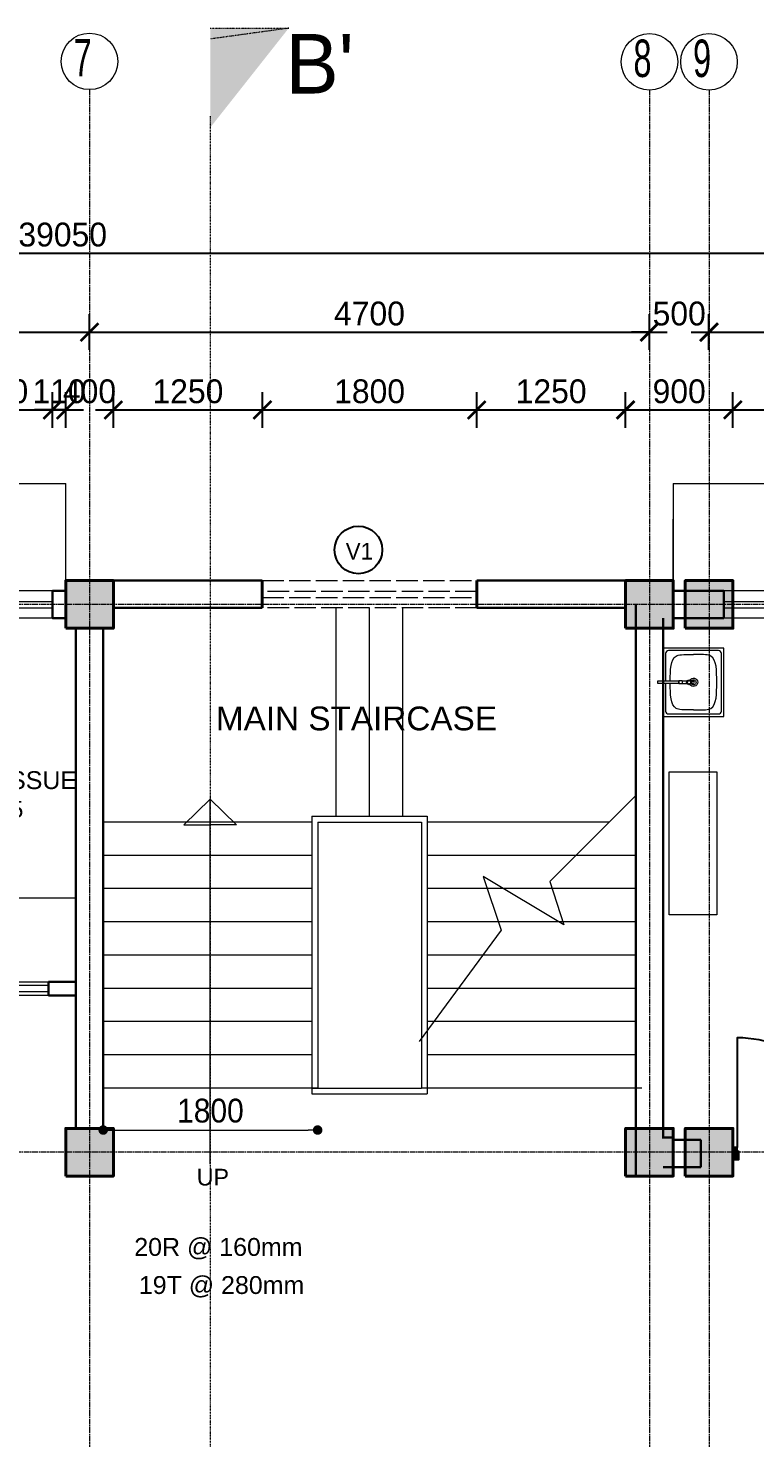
# Model space of a CAD drawing. Header units: inches. Extents: x -3071 to 2014935, y -37057 to 549694.
# Drawn here: x 1467334 to 1473434, y 307367 to 319203 of the extents above; entities that cross this region are included whole.
import ezdxf
from ezdxf.enums import TextEntityAlignment as Align

# ---------------------------------------------------------------- set-up
doc = ezdxf.new("R2010")
doc.units = ezdxf.units.IN
doc.header["$MEASUREMENT"] = 0
for name, pattern in [('ACAD_ISO08W100', [36, 24, -3, 6, -3]), ('DASHDOT2', [12.7, 6.35, -3.175, 0, -3.175]), ('DASHED', [0.75, 0.5, -0.25]), ('Hidden', [15, 12, -3])]:
    doc.linetypes.add(name, pattern=pattern)
for name, color, linetype, lineweight in [('001-Archi- door window elevation', 92, 'Continuous', 25), ('001-Archi-Opening Tags', 14, 'Continuous', 25), ('002-Archi- Opening', 90, 'Continuous', 25), ('A .09 overhang', 1, 'Continuous', 9), ('A .4 col', 5, 'Continuous', 40), ('A 0.05 hatch', 252, 'Continuous', 5), ('A 0.09 Furniture', 30, 'Continuous', 5), ('A 0.13 dw', 3, 'Continuous', 13), ('A 0.13 IND DIM', 240, 'Continuous', 13), ('A 0.13 sanitary', 8, 'Continuous', 13), ('A 0.13 Text', 6, 'Continuous', 13), ('A 0.40 wall', 160, 'Continuous', 40), ('cen', 50, 'ACAD_ISO08W100', 5), ('DIM', 161, 'Continuous', 15), ('dotted line', 1, 'DASHED', 9), ('Grid Tag', 6, 'Continuous', 20), ('p1 walls stone outline', 4, 'Continuous', 30), ('section', 6, 'DASHDOT2', 20), ('text', 7, 'Continuous', 25)]:
    doc.layers.add(name, color=color, linetype=linetype, lineweight=lineweight)
doc.styles.add('AERIAL', font='arial.ttf', dxfattribs={"height": 10})
doc.styles.add('Archi 100', font='GOTHIC.TTF', dxfattribs={"height": 200})
doc.styles.add('ARIAL', font='arial.ttf', dxfattribs={"width": 0.9})
doc.styles.add('CG', font='GOTHIC.TTF', dxfattribs={"height": 40})
doc.styles.get("Standard").update_dxf_attribs({"font": 'GOTHIC.TTF'})
doc.dimstyles.new('Archi 100', dxfattribs={"dimtxt": 200, "dimasz": 150, "dimexe": 150, "dimexo": 300, "dimgap": 50, "dimtad": 1, "dimdec": 0, "dimrnd": 5, "dimzin": 0, "dimdsep": 46, "dimtxsty": 'Archi 100', "dimblk": 'ARCHTICK', "dimcen": 0.09, "dimdle": 150, "dimclrd": 256, "dimclre": 256, "dimclrt": 256, "dimadec": 0, "dimazin": 0, "dimtfac": 1, "dimtdec": 0, "dimtix": 1, "dimtofl": 0, "dimtmove": 0, "dimatfit": 3, "dimfxl": 150, "dimfxlon": 1, "dimtolj": 1, "dimtzin": 0, "dimlwd": -1, "dimlwe": -1, "dimarcsym": 0})
doc.dimstyles.new('el to el 200', dxfattribs={"dimtxt": 200, "dimasz": 80, "dimexe": 150, "dimexo": 150, "dimgap": 60, "dimtad": 1, "dimdec": 1, "dimlfac": -1, "dimrnd": 1, "dimdsep": 46, "dimtxsty": 'ARIAL', "dimblk": 'DOT', "dimcen": 1, "dimdle": 25, "dimse1": 1, "dimse2": 1, "dimclrd": 256, "dimclre": 256, "dimclrt": 256, "dimadec": 0, "dimazin": 0, "dimtfac": 1, "dimtdec": 1, "dimtix": 1, "dimtmove": 1, "dimatfit": 0, "dimfxl": 400, "dimfxlon": 1, "dimlwd": 9, "dimlwe": 9, "dimarcsym": 0})

# ---------------------------------------------------------------- blocks, each defined once
blk = doc.blocks.new('VENT 1800')
at = {"layer": 'A 0.13 dw', "linetype": 'Hidden', "ltscale": 15}
for p, q in [((165850, 199351), (167650, 199351)), ((167650, 199258), (165850, 199258)), ((165850, 199208), (167650, 199208)), ((167650, 199121), (165850, 199121))]:
    blk.add_line(p, q, dxfattribs=at)
at = {"layer": 'A 0.40 wall', "ltscale": 15}
for p, q in [((165850, 199121), (165850, 199351)), ((167650, 199351), (167650, 199121)), ((165850, 199258), (165850, 199208)), ((167650, 199208), (167650, 199258))]:
    blk.add_line(p, q, dxfattribs=at)
blk = doc.blocks.new('W2')
at = {"layer": 'A 0.13 dw'}
for points in [[(143910, 195589), (143910, 195359), (142110, 195359), (142110, 195589)], [(142110, 195446), (143910, 195446), (143910, 195496), (142110, 195496)]]:
    blk.add_lwpolyline(points, close=True, dxfattribs=at)
blk = doc.blocks.new('grid')
at = {"layer": 'Grid Tag', "linetype": 'Continuous', "ltscale": 30}
blk.add_circle((51, 48), 264, dxfattribs=at)
blk.add_attdef('GRID', (-143, -93), '', height=200)
blk = doc.blocks.new('_Dot')
at = {"color": 0, "linetype": 'ByBlock', "lineweight": -2}
blk.add_line((-0.5, 0), (-1, 0), dxfattribs=at)
at = {"color": 0, "linetype": 'ByBlock', "const_width": 0.5}
blk.add_lwpolyline([(-0.25, 0, 1), (0.25, 0, 1)], format="xyb", close=True, dxfattribs=at)
blk = doc.blocks.new('*D1550')
at = {"layer": 'Defpoints', "color": 0, "ltscale": 20, "transparency": 16777216}
for p in [(1467964, 310304), (1469764, 310304), (1469764, 309951)]:
    blk.add_point(p, dxfattribs=at)
at = {"layer": 'DIM', "lineweight": 9, "ltscale": 20, "transparency": 16777216}
blk.add_line((1468044, 309951), (1469684, 309951), dxfattribs=at)
at = {"layer": 'DIM', "lineweight": 9, "ltscale": 20, "transparency": 16777216, "xscale": 80, "yscale": 80, "zscale": 80}
for p, rotation in [((1467964, 309951), 179.9999999999999), ((1469764, 309951), 359.9999999999999)]:
    blk.add_blockref('_Dot', p, dxfattribs=dict(at, rotation=rotation))
at = {"layer": 'DIM', "ltscale": 20, "transparency": 16777216, "insert": (1468864, 310113), "char_height": 200, "attachment_point": 5, "style": 'ARIAL'}
blk.add_mtext('1800', dxfattribs=at)
blk = doc.blocks.new('window tag')
blk.add_circle((0, 0), 200)
at = {"style": 'Archi 100', "flags": 1}
for tag, p in [('WIDTH', (15, 174.5)), ('HEIGHT', (-4.5, -348.5))]:
    blk.add_attdef(tag, p, '', height=200, dxfattribs=at)
at = {"style": 'Archi 100'}
blk.add_attdef('SYMBOL', text='', height=200, dxfattribs=at).set_placement((8, -10.5), align=Align.MIDDLE_CENTER)
blk = doc.blocks.new('BGGR')
at = {"layer": 'A 0.13 dw'}
for points in [[(1190600, 331349), (1190600, 331464), (1191800, 331464), (1191800, 331349)], [(1191800, 331434), (1190600, 331434), (1190600, 331384), (1191800, 331384)]]:
    blk.add_lwpolyline(points, close=True, dxfattribs=at)
blk = doc.blocks.new('bench 0400 x 1200 plan')
at = {"color": 0, "linetype": 'Continuous'}
blk.add_lwpolyline([(1200, 0), (0, 0), (0, 400), (1200, 400)], close=True, dxfattribs=at)
blk = doc.blocks.new('*U655')
at = {"ltscale": 100}
for points in [[(5, 50), (5, -50), (55, -50), (55, 15), (40, 15), (40, 50)], [(995, 50), (995, -50), (945, -50), (945, 15), (960, 15), (960, 50)]]:
    blk.add_hatch(color=256, dxfattribs=at).paths.add_polyline_path(points)
blk.add_lwpolyline([(43, 50), (43, 964, -0.414214), (957, 50)], format="xyb", dxfattribs=at)
for points in [[(5, 50), (5, -50), (55, -50), (55, 15), (40, 15), (40, 50)], [(995, 50), (995, -50), (945, -50), (945, 15), (960, 15), (960, 50)]]:
    blk.add_lwpolyline(points, close=True)
blk = doc.blocks.new('tap bib short neck plan')
at = {"linetype": 'Continuous'}
blk.add_lwpolyline([(39, 10), (0, 10), (0, -10), (39, -10)], dxfattribs=at)
blk.add_lwpolyline([(74, -8), (95, -8, 1), (95, 8), (74, 8)], format="xyb", dxfattribs=at)
for radius in [20, 15]:
    blk.add_circle((56, 0), radius, dxfattribs=at)
blk = doc.blocks.new('basin')
at = {"layer": 'A 0.13 sanitary', "extrusion": (0, 0, -1)}
blk.add_lwpolyline([(179136, -195359), (179412, -195359), (179412, -194849), (178840, -194849), (178840, -195359), (179115, -195359)], dxfattribs=at)
blk.add_lwpolyline([(179136, -195339), (179367, -195339, 0.414214), (179392, -195314), (179392, -194894, 0.414214), (179367, -194869), (178885, -194869, 0.414214), (178860, -194894), (178860, -195314, 0.414214), (178885, -195339), (179115, -195339)], format="xyb", dxfattribs=at)
at = {"layer": 'A 0.13 sanitary'}
for points in [[(-179112, -195198), (-179139, -195198), (-179139, -195228), (-179112, -195228)], [(-179115, -195228), (-179136, -195228), (-179136, -195404), (-179115, -195404)]]:
    blk.add_lwpolyline(points, close=True, dxfattribs=at)
for radius, start, end in [(35, 300.7574, 239.2426), (21, 293.8762, 246.1238)]:
    blk.add_arc((-179126, -195104), radius, start, end, dxfattribs=at)
for points, knots in [([(-179358, -195104), (-179358, -195011), (-179358, -194909), (-179126, -194909), (-178893, -194909), (-178893, -195009), (-178893, -195104)], [342.783985, 342.783985, 342.783985, 342.783985, 446.898133, 685.56797, 924.237807, 1028.351955, 1028.351955, 1028.351955, 1028.351955]), ([(-179358, -195104), (-179358, -195196), (-179358, -195296), (-179228, -195299), (-179136, -195299)], [342.783985, 342.783985, 342.783985, 342.783985, 446.898133, 676.81216, 676.81216, 676.81216, 676.81216]), ([(-179115, -195299), (-179023, -195299), (-178893, -195296), (-178893, -195199), (-178893, -195104)], [694.323773, 694.323773, 694.323773, 694.323773, 924.237807, 1028.351955, 1028.351955, 1028.351955, 1028.351955])]:
    blk.add_open_spline(points, degree=3, knots=knots, dxfattribs=at)
at = {"layer": 'A 0.13 sanitary', "extrusion": (0, 0, -1), "zscale": -1, "rotation": 89.99999999999999}
blk.add_blockref('tap bib short neck plan', (179126, -195198), dxfattribs=at)
blk = doc.blocks.new('ffwef')
at = {"layer": 'A 0.13 dw'}
for points in [[(1184596, 368096), (1184596, 367866), (1183596, 367866), (1183596, 368096)], [(1183596, 367953), (1184596, 367953), (1184596, 368003), (1183596, 368003)]]:
    blk.add_lwpolyline(points, close=True, dxfattribs=at)
blk = doc.blocks.new('_ArchTick')
at = {"color": 0, "linetype": 'ByBlock', "const_width": 0.15}
blk.add_lwpolyline([(-0.5, -0.5), (0.5, 0.5)], dxfattribs=at)
blk = doc.blocks.new('*D1940')
at = {"transparency": 16777216}
for p, q in [((1466537, 315848), (1466537, 316148)), ((1467537, 315848), (1467537, 316148)), ((1466387, 315998), (1467687, 315998))]:
    blk.add_line(p, q, dxfattribs=at)
at = {"layer": 'Defpoints', "color": 0, "transparency": 16777216}
for p in [(1467537, 315998), (1466537, 314480), (1467537, 314480)]:
    blk.add_point(p, dxfattribs=at)
at = {"transparency": 16777216, "xscale": 150, "yscale": 150, "zscale": 150, "rotation": 180}
blk.add_blockref('_ArchTick', (1466537, 315998), dxfattribs=at)
at = {"transparency": 16777216, "xscale": 150, "yscale": 150, "zscale": 150}
blk.add_blockref('_ArchTick', (1467537, 315998), dxfattribs=at)
at = {"transparency": 16777216, "insert": (1467037, 316153), "char_height": 200, "attachment_point": 5, "style": 'Archi 100'}
blk.add_mtext('\\A1;1000', dxfattribs=at)
blk = doc.blocks.new('*D1941')
at = {"transparency": 16777216}
for p, q in [((1467537, 315848), (1467537, 316148)), ((1467649, 315848), (1467649, 316148)), ((1467537, 315998), (1467387, 315998)), ((1467649, 315998), (1467799, 315998))]:
    blk.add_line(p, q, dxfattribs=at)
at = {"layer": 'Defpoints', "color": 0, "transparency": 16777216}
for p in [(1467649, 315998), (1467649, 314565), (1467537, 314480)]:
    blk.add_point(p, dxfattribs=at)
at = {"transparency": 16777216, "xscale": 150, "yscale": 150, "zscale": 150}
blk.add_blockref('_ArchTick', (1467537, 315998), dxfattribs=at)
at = {"transparency": 16777216, "xscale": 150, "yscale": 150, "zscale": 150, "rotation": 180}
blk.add_blockref('_ArchTick', (1467649, 315998), dxfattribs=at)
at = {"transparency": 16777216, "insert": (1467593, 316153), "char_height": 200, "attachment_point": 5, "style": 'Archi 100'}
blk.add_mtext('\\A1;110', dxfattribs=at)
blk = doc.blocks.new('*D1942')
at = {"transparency": 16777216}
for p, q in [((1467649, 315848), (1467649, 316148)), ((1468049, 315848), (1468049, 316148)), ((1467649, 315998), (1467499, 315998)), ((1468049, 315998), (1468199, 315998))]:
    blk.add_line(p, q, dxfattribs=at)
at = {"layer": 'Defpoints', "color": 0, "transparency": 16777216}
for p in [(1468049, 315998), (1467649, 314565), (1468049, 314565)]:
    blk.add_point(p, dxfattribs=at)
at = {"transparency": 16777216, "xscale": 150, "yscale": 150, "zscale": 150}
blk.add_blockref('_ArchTick', (1467649, 315998), dxfattribs=at)
at = {"transparency": 16777216, "xscale": 150, "yscale": 150, "zscale": 150, "rotation": 180}
blk.add_blockref('_ArchTick', (1468049, 315998), dxfattribs=at)
at = {"transparency": 16777216, "insert": (1467849, 316153), "char_height": 200, "attachment_point": 5, "style": 'Archi 100'}
blk.add_mtext('\\A1;400', dxfattribs=at)
blk = doc.blocks.new('*D1943')
at = {"transparency": 16777216}
for p, q in [((1468049, 315848), (1468049, 316148)), ((1469300, 315848), (1469300, 316148)), ((1467899, 315998), (1469450, 315998))]:
    blk.add_line(p, q, dxfattribs=at)
at = {"layer": 'Defpoints', "color": 0, "transparency": 16777216}
for p in [(1469300, 315998), (1468049, 314565), (1469300, 314565)]:
    blk.add_point(p, dxfattribs=at)
at = {"transparency": 16777216, "xscale": 150, "yscale": 150, "zscale": 150, "rotation": 180}
blk.add_blockref('_ArchTick', (1468049, 315998), dxfattribs=at)
at = {"transparency": 16777216, "xscale": 150, "yscale": 150, "zscale": 150}
blk.add_blockref('_ArchTick', (1469300, 315998), dxfattribs=at)
at = {"transparency": 16777216, "insert": (1468675, 316153), "char_height": 200, "attachment_point": 5, "style": 'Archi 100'}
blk.add_mtext('\\A1;1250', dxfattribs=at)
blk = doc.blocks.new('*D1944')
at = {"transparency": 16777216}
for p, q in [((1469300, 315848), (1469300, 316148)), ((1471099, 315848), (1471099, 316148)), ((1469150, 315998), (1471249, 315998))]:
    blk.add_line(p, q, dxfattribs=at)
at = {"layer": 'Defpoints', "color": 0, "transparency": 16777216}
for p in [(1471099, 315998), (1469300, 314565), (1471099, 314565)]:
    blk.add_point(p, dxfattribs=at)
at = {"transparency": 16777216, "xscale": 150, "yscale": 150, "zscale": 150, "rotation": 180}
blk.add_blockref('_ArchTick', (1469300, 315998), dxfattribs=at)
at = {"transparency": 16777216, "xscale": 150, "yscale": 150, "zscale": 150}
blk.add_blockref('_ArchTick', (1471099, 315998), dxfattribs=at)
at = {"transparency": 16777216, "insert": (1470200, 316153), "char_height": 200, "attachment_point": 5, "style": 'Archi 100'}
blk.add_mtext('\\A1;1800', dxfattribs=at)
blk = doc.blocks.new('*D1945')
at = {"transparency": 16777216}
for p, q in [((1471099, 315848), (1471099, 316148)), ((1472349, 315848), (1472349, 316148)), ((1470949, 315998), (1472499, 315998))]:
    blk.add_line(p, q, dxfattribs=at)
at = {"layer": 'Defpoints', "color": 0, "transparency": 16777216}
for p in [(1472349, 315998), (1471099, 314565), (1472349, 314565)]:
    blk.add_point(p, dxfattribs=at)
at = {"transparency": 16777216, "xscale": 150, "yscale": 150, "zscale": 150, "rotation": 180}
blk.add_blockref('_ArchTick', (1471099, 315998), dxfattribs=at)
at = {"transparency": 16777216, "xscale": 150, "yscale": 150, "zscale": 150}
blk.add_blockref('_ArchTick', (1472349, 315998), dxfattribs=at)
at = {"transparency": 16777216, "insert": (1471724, 316153), "char_height": 200, "attachment_point": 5, "style": 'Archi 100'}
blk.add_mtext('\\A1;1250', dxfattribs=at)
blk = doc.blocks.new('*D1946')
at = {"transparency": 16777216}
for p, q in [((1472349, 315848), (1472349, 316148)), ((1473249, 315848), (1473249, 316148)), ((1472199, 315998), (1473399, 315998))]:
    blk.add_line(p, q, dxfattribs=at)
at = {"layer": 'Defpoints', "color": 0, "transparency": 16777216}
for p in [(1473249, 315998), (1472349, 314565), (1473249, 314565)]:
    blk.add_point(p, dxfattribs=at)
at = {"transparency": 16777216, "xscale": 150, "yscale": 150, "zscale": 150, "rotation": 180}
blk.add_blockref('_ArchTick', (1472349, 315998), dxfattribs=at)
at = {"transparency": 16777216, "xscale": 150, "yscale": 150, "zscale": 150}
blk.add_blockref('_ArchTick', (1473249, 315998), dxfattribs=at)
at = {"transparency": 16777216, "insert": (1472799, 316153), "char_height": 200, "attachment_point": 5, "style": 'Archi 100'}
blk.add_mtext('\\A1;900', dxfattribs=at)
blk = doc.blocks.new('*D1947')
at = {"transparency": 16777216}
for p, q in [((1473249, 315848), (1473249, 316148)), ((1474974, 315848), (1474974, 316148)), ((1473099, 315998), (1475124, 315998))]:
    blk.add_line(p, q, dxfattribs=at)
at = {"layer": 'Defpoints', "color": 0, "transparency": 16777216}
for p in [(1474974, 315998), (1473249, 314565), (1474974, 314480)]:
    blk.add_point(p, dxfattribs=at)
at = {"transparency": 16777216, "xscale": 150, "yscale": 150, "zscale": 150, "rotation": 180}
blk.add_blockref('_ArchTick', (1473249, 315998), dxfattribs=at)
at = {"transparency": 16777216, "xscale": 150, "yscale": 150, "zscale": 150}
blk.add_blockref('_ArchTick', (1474974, 315998), dxfattribs=at)
at = {"transparency": 16777216, "insert": (1474112, 316153), "char_height": 200, "attachment_point": 5, "style": 'Archi 100'}
blk.add_mtext('\\A1;1725', dxfattribs=at)
blk = doc.blocks.new('*D1964')
at = {"transparency": 16777216}
for p, q in [((1462699, 316501), (1462699, 316801)), ((1467849, 316501), (1467849, 316801)), ((1462549, 316651), (1467999, 316651))]:
    blk.add_line(p, q, dxfattribs=at)
at = {"layer": 'Defpoints', "color": 0, "transparency": 16777216}
for p in [(1467849, 316651), (1462699, 314365), (1467849, 314365)]:
    blk.add_point(p, dxfattribs=at)
at = {"transparency": 16777216, "xscale": 150, "yscale": 150, "zscale": 150, "rotation": 180}
blk.add_blockref('_ArchTick', (1462699, 316651), dxfattribs=at)
at = {"transparency": 16777216, "xscale": 150, "yscale": 150, "zscale": 150}
blk.add_blockref('_ArchTick', (1467849, 316651), dxfattribs=at)
at = {"transparency": 16777216, "insert": (1465274, 316806), "char_height": 200, "attachment_point": 5, "style": 'Archi 100'}
blk.add_mtext('\\A1;5150', dxfattribs=at)
blk = doc.blocks.new('*D1965')
at = {"transparency": 16777216}
for p, q in [((1467849, 316501), (1467849, 316801)), ((1472549, 316501), (1472549, 316801)), ((1467699, 316651), (1472699, 316651))]:
    blk.add_line(p, q, dxfattribs=at)
at = {"layer": 'Defpoints', "color": 0, "transparency": 16777216}
for p in [(1472549, 316651), (1467849, 314365), (1472549, 314365)]:
    blk.add_point(p, dxfattribs=at)
at = {"transparency": 16777216, "xscale": 150, "yscale": 150, "zscale": 150, "rotation": 180}
blk.add_blockref('_ArchTick', (1467849, 316651), dxfattribs=at)
at = {"transparency": 16777216, "xscale": 150, "yscale": 150, "zscale": 150}
blk.add_blockref('_ArchTick', (1472549, 316651), dxfattribs=at)
at = {"transparency": 16777216, "insert": (1470199, 316806), "char_height": 200, "attachment_point": 5, "style": 'Archi 100'}
blk.add_mtext('\\A1;4700', dxfattribs=at)
blk = doc.blocks.new('*D1966')
at = {"transparency": 16777216}
for p, q in [((1472549, 316501), (1472549, 316801)), ((1473049, 316501), (1473049, 316801)), ((1472549, 316651), (1472399, 316651)), ((1473049, 316651), (1473199, 316651))]:
    blk.add_line(p, q, dxfattribs=at)
at = {"layer": 'Defpoints', "color": 0, "transparency": 16777216}
for p in [(1473049, 316651), (1472549, 314365), (1473049, 314365)]:
    blk.add_point(p, dxfattribs=at)
at = {"transparency": 16777216, "xscale": 150, "yscale": 150, "zscale": 150}
blk.add_blockref('_ArchTick', (1472549, 316651), dxfattribs=at)
at = {"transparency": 16777216, "xscale": 150, "yscale": 150, "zscale": 150, "rotation": 180}
blk.add_blockref('_ArchTick', (1473049, 316651), dxfattribs=at)
at = {"transparency": 16777216, "insert": (1472799, 316806), "char_height": 200, "attachment_point": 5, "style": 'Archi 100'}
blk.add_mtext('\\A1;500', dxfattribs=at)
blk = doc.blocks.new('*D1967')
at = {"transparency": 16777216}
for p, q in [((1473049, 316501), (1473049, 316801)), ((1476149, 316501), (1476149, 316801)), ((1472899, 316651), (1476299, 316651))]:
    blk.add_line(p, q, dxfattribs=at)
at = {"layer": 'Defpoints', "color": 0, "transparency": 16777216}
for p in [(1476149, 316651), (1473049, 314365), (1476149, 314365)]:
    blk.add_point(p, dxfattribs=at)
at = {"transparency": 16777216, "xscale": 150, "yscale": 150, "zscale": 150, "rotation": 180}
blk.add_blockref('_ArchTick', (1473049, 316651), dxfattribs=at)
at = {"transparency": 16777216, "xscale": 150, "yscale": 150, "zscale": 150}
blk.add_blockref('_ArchTick', (1476149, 316651), dxfattribs=at)
at = {"transparency": 16777216, "insert": (1474599, 316806), "char_height": 200, "attachment_point": 5, "style": 'Archi 100'}
blk.add_mtext('\\A1;3100', dxfattribs=at)
blk = doc.blocks.new('*D1971')
at = {"transparency": 16777216}
for p, q in [((1448099, 317164), (1448099, 317464)), ((1487149, 317164), (1487149, 317464)), ((1447949, 317314), (1487299, 317314))]:
    blk.add_line(p, q, dxfattribs=at)
at = {"layer": 'Defpoints', "color": 0, "transparency": 16777216}
for p in [(1487149, 317314), (1448099, 314565), (1487149, 314565)]:
    blk.add_point(p, dxfattribs=at)
at = {"transparency": 16777216, "xscale": 150, "yscale": 150, "zscale": 150, "rotation": 180}
blk.add_blockref('_ArchTick', (1448099, 317314), dxfattribs=at)
at = {"transparency": 16777216, "xscale": 150, "yscale": 150, "zscale": 150}
blk.add_blockref('_ArchTick', (1487149, 317314), dxfattribs=at)
at = {"transparency": 16777216, "insert": (1467624, 317469), "char_height": 200, "attachment_point": 5, "style": 'Archi 100'}
blk.add_mtext('\\A1;39050', dxfattribs=at)

msp = doc.modelspace()

# ---------------------------------------------------------------- hatches: boundary and pattern name
at = {"layer": 'A .4 col', "linetype": 'Continuous'}
h = msp.add_hatch(color=256, dxfattribs=at)
h.dxf.hatch_style = 1
h.paths.add_polyline_path([(1467649.45, 314164.75), (1468049.45, 314164.75), (1468049.45, 314564.75), (1467649.45, 314564.75)])
h = msp.add_hatch(color=256, dxfattribs=at)
h.dxf.hatch_style = 1
h.paths.add_polyline_path([(1472349.45, 314164.75), (1472749.45, 314164.75), (1472749.45, 314564.75), (1472349.45, 314564.75)])
h = msp.add_hatch(color=256, dxfattribs=at)
h.dxf.hatch_style = 1
h.paths.add_polyline_path([(1472849.45, 314164.75), (1473249.45, 314164.75), (1473249.45, 314564.75), (1472849.45, 314564.75)])
h = msp.add_hatch(color=256, dxfattribs=at)
h.dxf.hatch_style = 1
h.paths.add_polyline_path([(1467649.45, 309564.75), (1468049.45, 309564.75), (1468049.45, 309964.75), (1467649.45, 309964.75)])
h = msp.add_hatch(color=256, dxfattribs=at)
h.dxf.hatch_style = 1
h.paths.add_polyline_path([(1472349.45, 309564.75), (1472749.45, 309564.75), (1472749.45, 309964.75), (1472349.45, 309964.75)])
h = msp.add_hatch(color=256, dxfattribs=at)
h.dxf.hatch_style = 1
h.paths.add_polyline_path([(1472849.45, 309564.75), (1473249.45, 309564.75), (1473249.45, 309964.75), (1472849.45, 309964.75)])
at = {"layer": 'section'}
msp.add_hatch(color=256, dxfattribs=at).paths.add_polyline_path([(1469520.95, 319203.12), (1468861.85, 318368.02), (1468861.85, 319203.12)])

# ---------------------------------------------------------------- linework, layer by layer
at = {"layer": 'A .09 overhang', "ltscale": 20}
msp.add_lwpolyline([(1472749.45, 315380.53), (1472749.45, 314565.52), (1472749.45, 315080.52)], dxfattribs=at)
at = {"layer": 'A .4 col', "linetype": 'Continuous'}
for points in [[(1467649.45, 314164.75), (1468049.45, 314164.75), (1468049.45, 314564.75), (1467649.45, 314564.75)], [(1472349.45, 314164.75), (1472749.45, 314164.75), (1472749.45, 314564.75), (1472349.45, 314564.75)], [(1472849.45, 314164.75), (1473249.45, 314164.75), (1473249.45, 314564.75), (1472849.45, 314564.75)], [(1467649.45, 309564.75), (1468049.45, 309564.75), (1468049.45, 309964.75), (1467649.45, 309964.75)], [(1472349.45, 309564.75), (1472749.45, 309564.75), (1472749.45, 309964.75), (1472349.45, 309964.75)], [(1472849.45, 309564.75), (1473249.45, 309564.75), (1473249.45, 309964.75), (1472849.45, 309964.75)]]:
    msp.add_lwpolyline(points, close=True, dxfattribs=at)
at = {"layer": 'A 0.05 hatch', "linetype": 'Continuous'}
for p, q in [((1468861.85, 312729.89), (1468641.99, 312515.11)), ((1468861.85, 309665.69), (1468861.85, 312729.89)), ((1468861.85, 312729.89), (1469081.71, 312515.11)), ((1468641.99, 312515.11), (1468861.85, 312515.11)), ((1469081.71, 312515.11), (1468861.85, 312515.11))]:
    msp.add_line(p, q, dxfattribs=at)
at = {"layer": 'A 0.09 Furniture', "linetype": 'Continuous'}
msp.add_line((1466134.91, 311899.76), (1467734.45, 311899.76), dxfattribs=at)
at = {"layer": 'cen', "ltscale": 2}
for p, q in [((1467849.45, 318687.32), (1467849.45, 293010.11)), ((1472549.45, 318687.32), (1472549.45, 293010.11)), ((1473049.45, 318687.32), (1473049.45, 293010.11)), ((1491464.45, 314364.75), (1443784.45, 314364.75)), ((1491464.45, 309764.75), (1443784.45, 309764.75))]:
    msp.add_line(p, q, dxfattribs=at)
at = {"layer": 'DIM', "ltscale": 20}
for p, q in [((1469920.45, 312586), (1469920.45, 314334.75)), ((1470199.45, 312586), (1470199.45, 314334.75)), ((1470478.45, 312586), (1470478.45, 314334.75)), ((1469714.45, 312536), (1467964.45, 312536)), ((1472210.7, 312536), (1470684.45, 312536)), ((1469714.45, 312257), (1467964.45, 312257)), ((1472434.45, 312257), (1470684.45, 312257)), ((1469714.45, 311978), (1467964.45, 311978)), ((1472434.45, 311978), (1470684.45, 311978)), ((1469714.45, 311699), (1467964.45, 311699)), ((1472434.45, 311699), (1470684.45, 311699)), ((1469714.45, 311420), (1467964.45, 311420)), ((1472434.45, 311420), (1470684.45, 311420)), ((1469714.45, 311141), (1467964.45, 311141)), ((1472434.45, 311141), (1470684.45, 311141)), ((1469714.45, 310862), (1467964.45, 310862)), ((1472434.45, 310862), (1470684.45, 310862)), ((1469714.45, 310583), (1467964.45, 310583)), ((1472434.45, 310583), (1470684.45, 310583)), ((1469764.45, 310304), (1467964.45, 310304)), ((1469714.45, 310254), (1470684.45, 310254)), ((1469764.45, 310304), (1470634.45, 310304)), ((1472484.45, 310304), (1470634.45, 310304))]:
    msp.add_line(p, q, dxfattribs=at)
at = {"layer": 'DIM'}
for p, q in [((1469714.45, 312586), (1470684.45, 312586)), ((1469714.45, 312586), (1469714.45, 310254)), ((1469764.45, 312536), (1470634.45, 312536)), ((1469764.45, 312536), (1469764.45, 310304)), ((1470634.45, 312536), (1470634.45, 310304)), ((1470684.45, 312586), (1470684.45, 310254)), ((1469714.45, 310304), (1469764.45, 310304))]:
    msp.add_line(p, q, dxfattribs=at)
at = {"layer": 'DIM', "ltscale": 20}
msp.add_lwpolyline([(1472434.45, 312759.75), (1471711.93, 312037.24), (1471831.45, 311673.94), (1471154.59, 312078.97), (1471304.36, 311629.67), (1470617.56, 310693.42)], dxfattribs=at)
at = {"layer": 'dotted line', "linetype": 'Continuous', "ltscale": 1000}
msp.add_line((1467649.45, 314564.75), (1467649.45, 315379.76), dxfattribs=at)
msp.add_lwpolyline([(1472749.45, 315380.53), (1487964.45, 315380.53), (1487964.45, 295934.72), (1466174.45, 295934.72), (1466174.45, 299309.77), (1446972.64, 299309.77), (1446972.64, 315379.76), (1467649.45, 315379.76)], dxfattribs=at)
at = {"layer": 'p1 walls stone outline'}
for p, q in [((1469299.59, 314564.75), (1467849.45, 314564.75)), ((1472549.45, 314564.75), (1471099.47, 314564.75)), ((1467649.45, 314249.75), (1467649.45, 314479.75)), ((1467649.45, 314249.75), (1467649.45, 314479.75)), ((1467649.45, 314479.75), (1467649.45, 314479.75)), ((1473174.43, 314479.75), (1472749.45, 314479.75)), ((1473174.43, 314479.75), (1473174.43, 314249.75)), ((1469299.59, 314334.75), (1468049.45, 314334.75)), ((1472349.45, 314334.75), (1471099.47, 314334.75)), ((1472434.45, 314364.75), (1472434.45, 309564.75)), ((1467649.45, 314249.75), (1467649.45, 314249.75)), ((1467734.45, 314164.75), (1467734.45, 309964.75)), ((1467964.45, 314164.75), (1467964.45, 309964.75)), ((1472664.45, 314249.75), (1472664.05, 309879.75)), ((1473174.43, 314249.75), (1472749.45, 314249.75)), ((1467503.93, 311194.75), (1467734.45, 311194.75)), ((1467503.93, 311079.75), (1467503.93, 311194.75)), ((1467503.93, 311079.75), (1467734.45, 311079.75)), ((1467734.45, 310989.75), (1467734.45, 309964.75)), ((1472749.45, 309889.75), (1472664.45, 309889.75)), ((1472749.45, 309869.76), (1472979.45, 309869.76)), ((1472979.45, 309869.76), (1472979.45, 309639.76)), ((1472749.45, 309639.75), (1472664.45, 309639.75)), ((1472749.45, 309639.76), (1472979.45, 309639.76))]:
    msp.add_line(p, q, dxfattribs=at)
msp.add_lwpolyline([(1467537.13, 314479.75), (1467649.45, 314479.75), (1467649.45, 314249.75), (1467537.13, 314249.75)], close=True, dxfattribs=at)
at = {"layer": 'section'}
for p, q in [((1468861.85, 319203.12), (1469520.95, 319203.12)), ((1469520.95, 319203.12), (1468861.85, 319112.17)), ((1468861.85, 318463.22), (1468861.85, 292548.81))]:
    msp.add_line(p, q, dxfattribs=at)

# ---------------------------------------------------------------- block references
ref = msp.add_blockref('grid', (1467803.22, 318881.51), dxfattribs=dict(xscale=0.8987445155798923, yscale=0.8987445155798923, zscale=0.8987445155798923))
ref.add_attrib('GRID', '7', (1467714.69, 318797.73), dxfattribs={"height": 314.56, "width": 0.65})
ref = msp.add_blockref('grid', (1472503.22, 318877), dxfattribs=dict(xscale=0.8987445155798923, yscale=0.8987445155798923, zscale=0.8987445155798923))
ref.add_attrib('GRID', '8', (1472414.69, 318793.21), dxfattribs={"height": 314.56, "width": 0.65})
ref = msp.add_blockref('grid', (1473003.22, 318877), dxfattribs=dict(xscale=0.8987445155798923, yscale=0.8987445155798923, zscale=0.8987445155798923))
ref.add_attrib('GRID', '9', (1472914.69, 318793.21), dxfattribs={"height": 314.56, "width": 0.65})
at = {"layer": '001-Archi- door window elevation', "color": 2}
for name, p in [('ffwef', (282941.18, -53615.75)), ('BGGR', (275703.38, -20269.23))]:
    msp.add_blockref(name, p, dxfattribs=at)
at = {"layer": '001-Archi-Opening Tags'}
ref = msp.add_blockref('window tag', (1470106.24, 314821.83), dxfattribs=at)
ref.add_attrib('SYMBOL', 'V1', dxfattribs={"layer": '0', "height": 140, "style": 'CG'}).set_placement((1470114.24, 314811.33), align=Align.MIDDLE_CENTER)
at = {"layer": '002-Archi- Opening', "xscale": 1.010101010106155, "yscale": 1.010101010106155, "zscale": 1.010101010106155}
msp.add_blockref('*U655', (1473244.4, 309754.76), dxfattribs=at)
at = {"layer": 'A 0.09 Furniture', "linetype": 'Continuous', "rotation": 270}
msp.add_blockref('bench 0400 x 1200 plan', (1472713.89, 312958.13), dxfattribs=at)
at = {"layer": 'A 0.13 IND DIM'}
msp.add_blockref('W2', (1331064.16, 118891.15), dxfattribs=at)
at = {"layer": 'A 0.40 wall', "xscale": -1, "rotation": 270}
msp.add_blockref('basin', (1668023.05, 492836.72), dxfattribs=at)
at = {"layer": 'p1 walls stone outline'}
msp.add_blockref('VENT 1800', (1303449.37, 115214.04), dxfattribs=at)

# ---------------------------------------------------------------- texts
at = {"layer": 'A 0.13 Text', "linetype": 'Continuous', "insert": (1469781.31, 318904.62), "char_height": 500, "width": 2050.5885, "attachment_point": 5, "style": 'CG'}
msp.add_mtext("B'", dxfattribs=at)
at = {"layer": 'text', "attachment_point": 1, "style": 'AERIAL'}
for s, insert, char_height, width in [('MAIN STAIRCASE', (1468909.92, 313507.37), 200, 14192.8258), ('REPORT ISSUE\\P{\\H0.9333x;  1600X3055}', (1466184.41, 312964.09), 150, 14192.8258), ('UP', (1468748.68, 309625.47), 140, 1897.5412), ('20R @ 160mm', (1468224.62, 309044.61), 150, 14192.8258), ('19T @ 280mm', (1468263.14, 308724.71), 150, 14192.8258)]:
    msp.add_mtext(s, dxfattribs=dict(at, insert=insert, char_height=char_height, width=width))

# ---------------------------------------------------------------- dimensions: what is measured, and where the dimension line sits
dim = msp.add_linear_dim(base=(1487149.45, 317313.86), p1=(1448099.45, 314564.75), p2=(1487149.45, 314564.75), dimstyle='Archi 100')
dim.commit()
dim.dimension.update_dxf_attribs({"geometry": '*D1971', "text_midpoint": (1467624.45, 317468.89)})
for base, p1, p2, picture, middle in [((1467849.45, 316651.36), (1462699.45, 314364.75), (1467849.45, 314364.75), '*D1964', (1465274.45, 316806.4)), ((1472549.45, 316651.36), (1467849.45, 314364.75), (1472549.45, 314364.75), '*D1965', (1470199.45, 316806.4)), ((1473049.45, 316651.36), (1472549.45, 314364.75), (1473049.45, 314364.75), '*D1966', (1472799.45, 316806.4)), ((1476149.45, 316651.36), (1473049.45, 314364.75), (1476149.45, 314364.75), '*D1967', (1474599.45, 316806.4)), ((1467537.13, 315997.93), (1466537.24, 314479.75), (1467537.13, 314479.75), '*D1940', (1467037.19, 316152.96)), ((1467649.45, 315997.93), (1467537.13, 314479.75), (1467649.45, 314564.75), '*D1941', (1467593.29, 316152.96)), ((1468049.45, 315997.93), (1467649.45, 314564.75), (1468049.45, 314564.75), '*D1942', (1467849.45, 316152.96)), ((1469299.59, 315997.93), (1468049.45, 314564.75), (1469299.59, 314564.75), '*D1943', (1468674.52, 316152.96)), ((1471099.47, 315997.93), (1469299.59, 314564.75), (1471099.47, 314564.75), '*D1944', (1470199.53, 316152.96)), ((1472349.45, 315997.93), (1471099.47, 314564.75), (1472349.45, 314564.75), '*D1945', (1471724.46, 316152.96)), ((1473249.45, 315997.93), (1472349.45, 314564.75), (1473249.45, 314564.75), '*D1946', (1472799.45, 316152.96)), ((1474974.31, 315997.93), (1473249.45, 314564.75), (1474974.31, 314479.75), '*D1947', (1474111.88, 316152.96))]:
    dim = msp.add_linear_dim(base=base, p1=p1, p2=p2, dimstyle='Archi 100', override={"dimtmove": 1})
    dim.commit()
    dim.dimension.update_dxf_attribs({"geometry": picture, "text_midpoint": middle})
at = {"layer": 'DIM', "ltscale": 20}
dim = msp.add_aligned_dim(p1=(1467964.45, 310304), p2=(1469764.45, 310304), distance=-353.49, dimstyle='el to el 200', dxfattribs=at)
dim.commit()
dim.dimension.update_dxf_attribs({"geometry": '*D1550', "text_midpoint": (1468864.45, 310112.63)})

doc.saveas('drawing.dxf')
